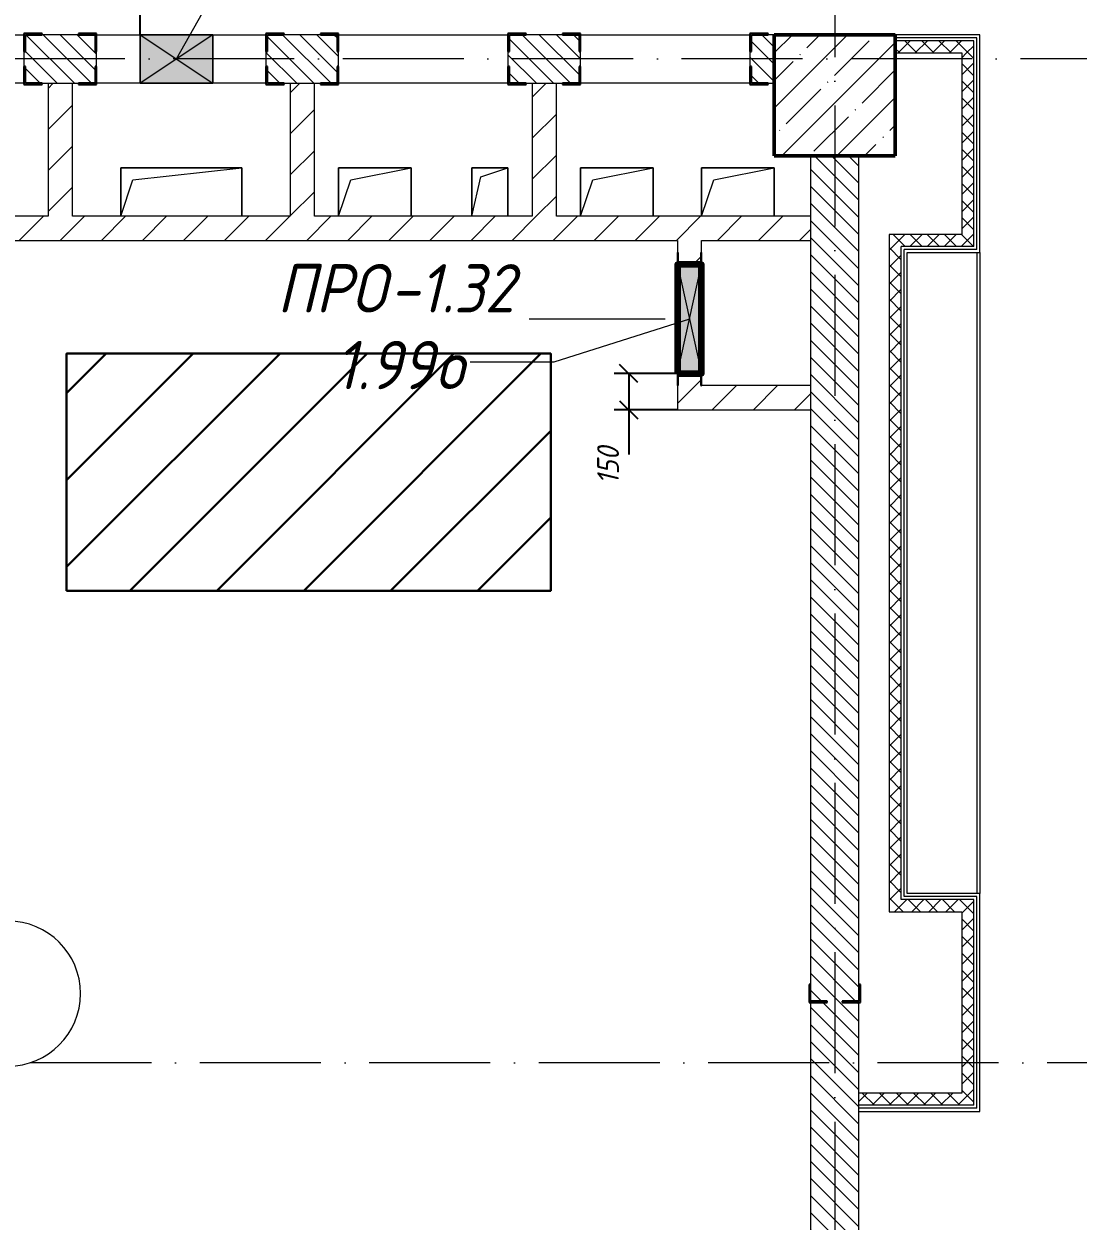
# Model space of a CAD drawing. Header units: millimetres. Extents: x -356862 to 418287, y 0 to 839748.
# Drawn here: x -125365 to -121010, y 517293 to 522242 of the extents above; entities that cross this region are included whole.
import ezdxf

# ---------------------------------------------------------------- set-up
doc = ezdxf.new("R2010")
doc.units = ezdxf.units.MM
doc.linetypes.add('50_200_ШТРИХ_1Т_ш5_п1_п1_', pattern=[700, 500, -100, 0, -100])
for name, color, linetype, lineweight in [('0) строит. леса', 20, 'Continuous', 30), ('9.7) Заделка 956 шт', 6, 'Continuous', 158), ('A-____-____-DIMS', 7, 'Continuous', 9), ('A-DETL-GENF-OTLN', 7, 'Continuous', 9), ('A-FLOR-____-OTLN', 7, 'Continuous', 9), ('A-GENM-____-IDEN', 7, 'Continuous', 9), ('A-GENM-____-MCUT', 7, 'Continuous', 25), ('A-GENM-____-OTLN', 7, 'Continuous', 9), ('A-GENM-____-OTLN-1', 7, 'Continuous', 25), ('A-GLAZ-____-IDEN', 7, 'Continuous', 9), ('A-GLAZ-____-OTLN', 7, 'Continuous', 9), ('A-WALL-____-MCUT', 7, 'Continuous', 13), ('A-WALL-____-MCUT-1', 7, 'Continuous', 9), ('A-WALL-____-PATT-1', 7, 'Continuous', 9), ('A-WALL-FNSH-MCUT-1', 7, 'Continuous', 9), ('I-WALL-____-OTLN', 7, 'Continuous', 9), ('S-COLS-____-MCUT', 7, 'Continuous', 50), ('S-COLS-____-OTLN', 7, 'Continuous', 9), ('S-GRID-____-OTLN-1', 7, '50_200_ШТРИХ_1Т_ш5_п1_п1_', 9)]:
    doc.layers.add(name, color=color, linetype=linetype, lineweight=lineweight)
doc.layers.add('A-AREA-IDEN-1', color=7, linetype='Continuous', lineweight=9, true_color=0x000000)
doc.layers.add('A-WALL-____-PATT-3', color=9, linetype='Continuous', lineweight=9, true_color=0x808080)
doc.styles.add('ISOCPEUR_I_11', font='isocpeui.ttf', dxfattribs={"width": 0.9, "height": 200})
doc.styles.add('ISOCPEUR_I_7', font='isocpeui.ttf', dxfattribs={"width": 0.9, "height": 90})
doc.dimstyles.new('ISO-1_8_0_9К_СРЕДНИЙ_Кладочные_1', dxfattribs={"dimscale": 304.8, "dimtxt": 89.638306, "dimasz": 0.246063, "dimexe": 0.19685, "dimexo": 0, "dimgap": 0, "dimtad": 1, "dimdec": 3, "dimrnd": 0.001, "dimdsep": 46, "dimtxsty": 'ISOCPEUR_I_7', "dimblk1": 'OBLIQUE', "dimblk2": 'OBLIQUE', "dimsah": 1, "dimcen": 0.09, "dimdle": 0.19685, "dimazin": 0, "dimtfac": 1, "dimtdec": 4, "dimtix": 1, "dimtmove": 0, "dimatfit": 3, "dimfxl": 1, "dimtvp": 1, "dimtolj": 1, "dimtzin": 0, "dimarcsym": 2})
doc.dimstyles.new('ISO-1_8_0_9К_СРЕДНИЙ_Кладочные_2', dxfattribs={"dimscale": 304.8, "dimtxt": 89.638306, "dimasz": 0.246063, "dimexe": 0.19685, "dimexo": 0, "dimgap": 0, "dimtad": 1, "dimdec": 3, "dimrnd": 0.001, "dimdsep": 46, "dimtxsty": 'ISOCPEUR_I_7', "dimblk1": 'OBLIQUE', "dimblk2": 'OBLIQUE', "dimsah": 1, "dimcen": 0.09, "dimdle": 0.19685, "dimazin": 0, "dimtfac": 1, "dimtdec": 4, "dimtix": 1, "dimtmove": 1, "dimatfit": 3, "dimfxl": 1, "dimtvp": 1, "dimtolj": 1, "dimtzin": 0, "dimarcsym": 2})
pattern_1 = [(45, (-176515.07, 459015.94), (-84.85281, 84.85281), [])]
pattern_2 = [(135, (-176515.067, 459015.94), (-35.35534, -35.35534), [])]
pattern_3 = [(45, (-176515.067, 459015.94), (-35.35534, 35.35534), []), (135, (-176515.067, 459015.94), (-35.35534, -35.35534), [])]

# ---------------------------------------------------------------- blocks, each defined once
blk = doc.blocks.new('BSC_Колонна _Прямоугольная - 500х500-V23-АР1_План отверстий 1 этажа в осях 1-64_Ю-ЯЯ')
at = {"layer": 'S-COLS-____-OTLN'}
h = blk.add_hatch(dxfattribs=at)
h.set_pattern_fill('FP_29', color=256, style=0, pattern_type=2)
h.set_pattern_definition([(45, (-54500, -62931.04), (-114.04925, 114.04925), []), (45, (-54385.95, -62931.04), (-114.04925, 114.04925), [201.613, -40.323, 3.353, -36.97])])
h.paths.add_polyline_path([(-250, -250), (250, -250), (250, 250), (-250, 250), (-250, -56.5)], flags=0)
at = {"layer": 'S-COLS-____-MCUT'}
for p, q in [((250, 250), (-250, 250)), ((-250, 250), (-250, -250)), ((250, -250), (250, 250)), ((-250, -250), (250, -250))]:
    blk.add_line(p, q, dxfattribs=at)
blk = doc.blocks.new('Фахверк_СКБ_Уголок - 200_4010-27904266-АР1_План отверстий 1 этажа в осях 1-64_Ю-ЯЯ')
at = {"layer": 'A-GENM-____-MCUT'}
for p, q in [((125, 156), (50, 156)), ((50, 156), (50, 150)), ((50, 150), (119, 150)), ((119, 150), (119, 81)), ((125, 81), (125, 156)), ((119, 81), (125, 81)), ((125, 19), (119, 19)), ((119, 19), (119, -50)), ((125, -56), (125, 19)), ((119, -50), (50, -50)), ((50, -50), (50, -56)), ((50, -56), (125, -56))]:
    blk.add_line(p, q, dxfattribs=at)
blk = doc.blocks.new('Фахверк_СКБ_Уголок - 200_4010_1-27904659-АР1_План отверстий 1 этажа в осях 1-64_Ю-ЯЯ')
at = {"layer": 'A-GENM-____-MCUT'}
for p, q in [((125, 156), (50, 156)), ((50, 156), (50, 150)), ((50, 150), (119, 150)), ((119, 150), (119, 81)), ((125, 81), (125, 156)), ((119, 81), (125, 81)), ((125, 19), (119, 19)), ((119, 19), (119, -50)), ((125, -56), (125, 19)), ((119, -50), (50, -50)), ((50, -50), (50, -56)), ((50, -56), (125, -56))]:
    blk.add_line(p, q, dxfattribs=at)
blk = doc.blocks.new('Фахверк_СКБ_Уголок - 200_3600-27915153-АР1_План отверстий 1 этажа в осях 1-64_Ю-ЯЯ')
at = {"layer": 'A-GENM-____-MCUT'}
for p, q in [((125, 156), (50, 156)), ((50, 156), (50, 150)), ((50, 150), (119, 150)), ((119, 150), (119, 81)), ((125, 81), (125, 156)), ((119, 81), (125, 81)), ((125, 19), (119, 19)), ((119, 19), (119, -50)), ((125, -56), (125, 19)), ((119, -50), (50, -50)), ((50, -50), (50, -56)), ((50, -56), (125, -56))]:
    blk.add_line(p, q, dxfattribs=at)
blk = doc.blocks.new('AR_Отверстие прямоугольное _в плите_ - AR_Отверстие прямоугольное _в плите_-V177-АР1_План отверстий 1 этажа в осях 1-64_Ю-ЯЯ')
at = {"layer": 'A-GENM-____-OTLN'}
for p, q in [((250, 100), (-250, 100)), ((-250, 100), (-250, -100)), ((-200, 50), (250, 100)), ((250, -100), (250, 100)), ((-250, -100), (-200, 50))]:
    blk.add_line(p, q, dxfattribs=at)
blk = doc.blocks.new('AR_Отверстие прямоугольное _в плите_ - AR_Отверстие прямоугольное _в плите_-30423629-АР1_План отверстий 1 этажа в осях 1-64_Ю-ЯЯ')
at = {"layer": 'A-GENM-____-OTLN'}
for p, q in [((150, 100), (-150, 100)), ((-150, 100), (-150, -100)), ((-100, 50), (150, 100)), ((150, -100), (150, 100)), ((-150, -100), (-100, 50))]:
    blk.add_line(p, q, dxfattribs=at)
blk = doc.blocks.new('AR_Отверстие прямоугольное _в плите_ - AR_Отверстие прямоугольное _в плите_-30423631-АР1_План отверстий 1 этажа в осях 1-64_Ю-ЯЯ')
at = {"layer": 'A-GENM-____-OTLN'}
for p, q in [((75, 100), (-75, 100)), ((-75, 100), (-75, -100)), ((-37.5, 62.5), (75, 100)), ((75, -100), (75, 100)), ((-75, -100), (-37.5, 62.5))]:
    blk.add_line(p, q, dxfattribs=at)
blk = doc.blocks.new('AR_Отверстие прямоугольное _в стене__БезПР - AR_Отверстие прямоугольное _в стене__БезПР-36392850-АР1_План отверстий 1 этажа в осях 1-64_Ю-ЯЯ')
at = {"layer": 'A-GLAZ-____-OTLN'}
blk.add_hatch(color=256, dxfattribs=at).paths.add_polyline_path([(150, -100), (150, 100), (-150, 100), (-150, -100)], flags=0)
at = {"layer": 'A-DETL-GENF-OTLN'}
for p, q in [((-150, -100), (-150, 100)), ((-150, 100), (150, 100)), ((150, 100), (-150, -100)), ((-150, 100), (150, -100)), ((150, 100), (-150, 100)), ((-150, 100), (-150, -100)), ((150, 100), (150, -100)), ((150, -100), (150, 100)), ((150, -100), (-150, -100)), ((-150, -100), (150, -100))]:
    blk.add_line(p, q, dxfattribs=at)
blk = doc.blocks.new('AR_Отверстие прямоугольное _в стене_ - AR_Отверстие прямоугольное _в стене__ОВ-36692860-АР1_План отверстий 1 этажа в осях 1-64_Ю-ЯЯ')
at = {"layer": 'A-GLAZ-____-OTLN'}
blk.add_hatch(color=256, dxfattribs=at).paths.add_polyline_path([(-225, -50), (225, -50), (225, 50), (-225, 50), (-225, -47)], flags=0)
at = {"layer": 'A-DETL-GENF-OTLN'}
for p, q in [((-225, 50), (225, 50)), ((225, 50), (-225, -50)), ((-225, 50), (225, -50)), ((225, 50), (-225, 50)), ((225, -50), (-225, -50)), ((-225, -50), (225, -50))]:
    blk.add_line(p, q, dxfattribs=at)
blk = doc.blocks.new('154_Фахверк_СКБ_Швеллер - Тип_100_4010_1-36655149-АР1_План отверстий 1 этажа в осях 1-64_Ю-ЯЯ')
at = {"layer": 'A-GENM-____-MCUT'}
for p, q in [((175, 50), (125, 50)), ((125, 50), (125, -50)), ((175, 47), (175, 50)), ((128, 47), (175, 47)), ((128, -47), (128, 47)), ((175, -47), (128, -47)), ((175, -50), (175, -47)), ((125, -50), (175, -50))]:
    blk.add_line(p, q, dxfattribs=at)
blk = doc.blocks.new('_Oblique')
at = {"color": 0, "linetype": 'ByBlock', "lineweight": -2}
blk.add_line((-0.5, -0.5), (0.5, 0.5), dxfattribs=at)
blk = doc.blocks.new('*D13566')
at = {"layer": 'A-____-____-DIMS', "color": 0, "lineweight": -2, "transparency": 16777216}
for p, q in [((-125905.1, 522203), (-125905.1, 522507.5)), ((-124885.1, 522197), (-124885.1, 522507.5)), ((-125965.1, 522447.5), (-124825.1, 522447.5))]:
    blk.add_line(p, q, dxfattribs=at)
at = {"layer": 'Defpoints', "color": 0, "transparency": 16777216}
for p in [(-124885.1, 522447.5), (-125905.1, 522203), (-124885.1, 522197)]:
    blk.add_point(p, dxfattribs=at)
at = {"layer": 'A-____-____-DIMS', "color": 0, "lineweight": -2, "transparency": 16777216, "xscale": 75, "yscale": 75, "zscale": 75, "rotation": 180}
blk.add_blockref('_Oblique', (-125905.1, 522447.5), dxfattribs=at)
at = {"layer": 'A-____-____-DIMS', "color": 0, "lineweight": -2, "transparency": 16777216, "xscale": 75, "yscale": 75, "zscale": 75}
blk.add_blockref('_Oblique', (-124885.1, 522447.5), dxfattribs=at)
at = {"layer": 'A-____-____-DIMS', "color": 0, "transparency": 16777216, "insert": (-125395.1, 522492.5), "char_height": 90, "width": 504.733, "attachment_point": 5, "style": 'ISOCPEUR_I_7'}
blk.add_mtext('\\A1;1020', dxfattribs=at)
blk = doc.blocks.new('*D13594')
at = {"layer": 'A-____-____-DIMS', "color": 0, "lineweight": -2, "transparency": 16777216}
for p, q in [((-122617.1, 520797), (-122926.4, 520797)), ((-122866.4, 520797), (-122866.4, 520587)), ((-122665.1, 520647), (-122926.4, 520647)), ((-122866.4, 520647), (-122866.4, 520462.6))]:
    blk.add_line(p, q, dxfattribs=at)
at = {"layer": 'Defpoints', "color": 0, "transparency": 16777216}
for p in [(-122866.4, 520797), (-122617.1, 520797), (-122665.1, 520647)]:
    blk.add_point(p, dxfattribs=at)
at = {"layer": 'A-____-____-DIMS', "color": 0, "lineweight": -2, "transparency": 16777216, "xscale": 75, "yscale": 75, "zscale": 75}
for p, rotation in [((-122866.4, 520797), 90), ((-122866.4, 520647), 270)]:
    blk.add_blockref('_Oblique', p, dxfattribs=dict(at, rotation=rotation))
at = {"layer": 'A-____-____-DIMS', "color": 0, "transparency": 16777216, "insert": (-122996.6, 520338.4), "char_height": 90, "width": 368.207, "attachment_point": 1, "rotation": 90, "line_spacing_factor": 1.149209, "style": 'ISOCPEUR_I_7'}
blk.add_mtext('\\A1;150', dxfattribs=at)
blk = doc.blocks.new('AAR_СКБ_Марка_помещения_1_5 ммп - Номер _ Площадь-27962135-АИ_План этажа_Стены_1')
at = {"layer": 'A-AREA-IDEN-1'}
for p, q in [((-2.987, 3), (3.013, 3)), ((-2.987, 0), (3.013, 0))]:
    blk.add_line(p, q, dxfattribs=at)
for centre, start, end in [((-2.987, 1.5), 90, 270), ((3.013, 1.5), 270, 90)]:
    blk.add_arc(centre, 1.5, start, end, dxfattribs=at)

msp = doc.modelspace()

# ---------------------------------------------------------------- hatches: boundary and pattern name
at = {"layer": '0) строит. леса'}
h = msp.add_hatch(dxfattribs=at)
h.set_pattern_fill('ANSI31', color=256, scale=80)
h.set_pattern_definition([(45, (-124748.4, 665917.64), (-179.60512, 179.60512), [])])
h.paths.add_polyline_path([(-125188.6307, 519899.1391), (-123188.6307, 519899.1391), (-123188.6307, 520879.1391), (-125188.6307, 520879.1391)])
at = {"layer": 'A-WALL-____-PATT-1'}
h = msp.add_hatch(dxfattribs=at)
h.set_pattern_fill('FP_6', color=256, style=0, pattern_type=2)
h.set_pattern_definition(pattern_2)
h.paths.add_polyline_path([(-123290.0675, 521996.983), (-123071.0675, 521996.983), (-123071.0675, 522065.983), (-123065.0675, 522065.983), (-123065.0675, 522127.983), (-123071.0675, 522127.983), (-123071.0675, 522196.983), (-123359.0675, 522196.983), (-123359.0675, 522127.983), (-123365.0675, 522127.983), (-123365.0675, 522065.983), (-123359.0675, 522065.983), (-123359.0675, 521996.983)], flags=0)
h.paths.add_polyline_path([(-124140.0675, 521996.983), (-124071.0675, 521996.983), (-124071.0675, 522065.983), (-124065.0675, 522065.983), (-124065.0675, 522127.983), (-124071.0675, 522127.983), (-124071.0675, 522196.983), (-124359.0675, 522196.983), (-124359.0675, 522127.983), (-124365.0675, 522127.983), (-124365.0675, 522065.983), (-124359.0675, 522065.983), (-124359.0675, 521996.983), (-124290.0675, 521996.983)], flags=0)
h.paths.add_polyline_path([(-122290.0675, 521996.983), (-122265.0675, 521996.983), (-122265.0675, 522196.983), (-122359.0675, 522196.983), (-122359.0675, 522127.983), (-122365.0675, 522127.983), (-122365.0675, 522065.983), (-122359.0675, 522065.983), (-122359.0675, 521996.983)], flags=0)
h.paths.add_polyline_path([(-125290.0675, 521996.983), (-125071.0675, 521996.983), (-125071.0675, 522065.983), (-125065.0675, 522065.983), (-125065.0675, 522127.983), (-125071.0675, 522127.983), (-125071.0675, 522196.983), (-125359.0675, 522196.983), (-125359.0675, 522127.983), (-125365.0675, 522127.983), (-125365.0675, 522065.983), (-125359.0675, 522065.983), (-125359.0675, 521996.983)], flags=0)
h.paths.add_polyline_path([(-126156.7072, 521996.983), (-126071.0675, 521996.983), (-126071.0675, 522065.983), (-126065.0675, 522065.983), (-126065.0675, 522127.983), (-126071.0675, 522127.983), (-126071.0675, 522196.983), (-127765.0675, 522196.983), (-127765.0675, 521996.983), (-127040.4575, 521996.983)], flags=0)
h = msp.add_hatch(dxfattribs=at)
h.set_pattern_fill('FP_4', color=256, style=0, pattern_type=2)
h.set_pattern_definition(pattern_1)
h.paths.add_polyline_path([(-125165.0675, 521446.983), (-125165.0675, 521996.983), (-125265.0675, 521996.983), (-125265.0675, 521446.983)], flags=0)
h = msp.add_hatch(dxfattribs=at)
h.set_pattern_fill('FP_4', color=256, style=0, pattern_type=2)
h.set_pattern_definition(pattern_1)
h.paths.add_polyline_path([(-124165.0675, 521446.983), (-124165.0675, 521996.983), (-124265.0675, 521996.983), (-124265.0675, 521446.983)], flags=0)
h = msp.add_hatch(dxfattribs=at)
h.set_pattern_fill('FP_4', color=256, style=0, pattern_type=2)
h.set_pattern_definition(pattern_1)
h.paths.add_polyline_path([(-123165.0675, 521446.983), (-123165.0675, 521996.983), (-123265.0675, 521996.983), (-123265.0675, 521446.983)], flags=0)
h = msp.add_hatch(dxfattribs=at)
h.set_pattern_fill('FP_6', color=256, style=0, pattern_type=2)
h.set_pattern_definition(pattern_2)
h.paths.add_polyline_path([(-122115.0675, 514696.983), (-121915.0675, 514696.983), (-121915.0675, 518196.983), (-121984.0675, 518196.983), (-121984.0675, 518202.983), (-121915.0675, 518202.983), (-121915.0675, 521696.983), (-122115.0675, 521696.983), (-122115.0675, 518202.983), (-122046.0675, 518202.983), (-122046.0675, 518196.983), (-122115.0675, 518196.983), (-122115.0675, 516239.7989)], flags=0)
h = msp.add_hatch(dxfattribs=at)
h.set_pattern_fill('FP_4', color=256, style=0, pattern_type=2)
h.set_pattern_definition(pattern_1)
h.paths.add_polyline_path([(-122565.0675, 521346.983), (-122115.0675, 521346.983), (-122115.0675, 521446.983), (-126165.0675, 521446.983), (-126165.0675, 521346.983), (-122621.7058, 521346.983)], flags=0)
h = msp.add_hatch(dxfattribs=at)
h.set_pattern_fill('FP_4', color=256, style=0, pattern_type=2)
h.set_pattern_definition(pattern_1)
h.paths.add_polyline_path([(-122568.0675, 520746.983), (-122568.0675, 520793.983), (-122662.0675, 520793.983), (-122662.0675, 520746.983), (-122615.0675, 520746.983)], flags=0)
h.paths.add_polyline_path([(-122568.0675, 521249.983), (-122568.0675, 521296.983), (-122565.0675, 521296.983), (-122565.0675, 521346.983), (-122665.0675, 521346.983), (-122665.0675, 521296.983), (-122662.0675, 521296.983), (-122662.0675, 521249.983), (-122621.7058, 521249.983)], flags=0)
h = msp.add_hatch(dxfattribs=at)
h.set_pattern_fill('FP_4', color=256, style=0, pattern_type=2)
h.set_pattern_definition(pattern_1)
h.paths.add_polyline_path([(-122665.0675, 520646.983), (-122115.0675, 520646.983), (-122115.0675, 520746.983), (-122665.0675, 520746.983)], flags=0)
at = {"layer": 'A-WALL-____-PATT-3'}
h = msp.add_hatch(dxfattribs=at)
h.set_pattern_fill('FP_7', color=256, style=0, pattern_type=2)
h.set_pattern_definition(pattern_3)
h.paths.add_polyline_path([(-121490.0675, 522121.983), (-121440.0675, 522121.983), (-121440.0675, 522171.983), (-121765.0675, 522171.983), (-121765.0675, 522121.983), (-121737.9555, 522121.983)], flags=0)
h = msp.add_hatch(dxfattribs=at)
h.set_pattern_fill('FP_7', color=256, style=0, pattern_type=2)
h.set_pattern_definition(pattern_3)
h.paths.add_polyline_path([(-121440.5892, 514452.983), (-121440.0675, 514452.983), (-121440.0675, 515071.983), (-121490.0675, 515071.983), (-121490.0675, 514452.983)], flags=0)
h.paths.add_polyline_path([(-121490.0675, 517771.983), (-121440.0675, 517771.983), (-121440.0675, 518621.983), (-121490.0675, 518621.983), (-121490.0675, 517821.983)], flags=0)
h.paths.add_polyline_path([(-121440.0675, 521321.983), (-121440.0675, 522121.983), (-121490.0675, 522121.983), (-121490.0675, 521321.983)], flags=0)
h = msp.add_hatch(dxfattribs=at)
h.set_pattern_fill('FP_7', color=256, style=0, pattern_type=2)
h.set_pattern_definition(pattern_3)
h.paths.add_polyline_path([(-121790.0675, 518571.983), (-121740.0675, 518571.983), (-121740.0675, 521371.983), (-121790.0675, 521371.983), (-121790.0675, 519468.7691)], flags=0)
h = msp.add_hatch(dxfattribs=at)
h.set_pattern_fill('FP_7', color=256, style=0, pattern_type=2)
h.set_pattern_definition(pattern_3)
h.paths.add_polyline_path([(-121737.9555, 521321.983), (-121490.0675, 521321.983), (-121490.0675, 521371.983), (-121740.0675, 521371.983), (-121740.0675, 521321.983)], flags=0)
h = msp.add_hatch(dxfattribs=at)
h.set_pattern_fill('FP_7', color=256, style=0, pattern_type=2)
h.set_pattern_definition(pattern_3)
h.paths.add_polyline_path([(-121737.9555, 518571.983), (-121490.0675, 518571.983), (-121490.0675, 518621.983), (-121740.0675, 518621.983), (-121740.0675, 518571.983)], flags=0)
h = msp.add_hatch(dxfattribs=at)
h.set_pattern_fill('FP_7', color=256, style=0, pattern_type=2)
h.set_pattern_definition(pattern_3)
h.paths.add_polyline_path([(-121490.0675, 517771.983), (-121490.0675, 517821.983), (-121915.0675, 517821.983), (-121915.0675, 517771.983), (-121737.9555, 517771.983)], flags=0)

# ---------------------------------------------------------------- linework, layer by layer
at = {"layer": '0) строит. леса'}
msp.add_lwpolyline([(-125188.6307, 519899.1391), (-123188.6307, 519899.1391), (-123188.6307, 520879.1391), (-125188.6307, 520879.1391)], close=True, dxfattribs=at)
at = {"layer": '9.7) Заделка 956 шт'}
msp.add_lwpolyline([(-122665.0675, 520796.983), (-122565.0675, 520796.983), (-122565.0675, 521246.983), (-122665.0675, 521246.983)], close=True, dxfattribs=at)
at = {"layer": 'A-FLOR-____-OTLN'}
for p, q in [((-124965.0675, 521646.983), (-124465.0675, 521646.983)), ((-124965.0675, 521446.983), (-124965.0675, 521646.983)), ((-124465.0675, 521646.983), (-124465.0675, 521446.983)), ((-124065.0675, 521646.983), (-123765.0675, 521646.983)), ((-124065.0675, 521446.983), (-124065.0675, 521646.983)), ((-123765.0675, 521646.983), (-123765.0675, 521446.983)), ((-123515.0675, 521646.983), (-123365.0675, 521646.983)), ((-123515.0675, 521446.983), (-123515.0675, 521646.983)), ((-123365.0675, 521646.983), (-123365.0675, 521446.983)), ((-123065.0675, 521646.983), (-122765.0675, 521646.983)), ((-123065.0675, 521446.983), (-123065.0675, 521646.983)), ((-122765.0675, 521646.983), (-122765.0675, 521446.983)), ((-122565.0675, 521646.983), (-122265.0675, 521646.983)), ((-122565.0675, 521446.983), (-122565.0675, 521646.983)), ((-122265.0675, 521646.983), (-122265.0675, 521446.983))]:
    msp.add_line(p, q, dxfattribs=at)
at = {"layer": 'A-GENM-____-IDEN'}
msp.add_line((-122715.0675, 521021.983), (-123277.2978, 521021.983), dxfattribs=at)
at = {"layer": 'A-GLAZ-____-IDEN'}
for p, q in [((-124735.0675, 522096.983), (-124250.8863, 522953.1588)), ((-122615.0675, 521021.983), (-123175.5198, 520844.2818)), ((-123175.5198, 520844.2818), (-123521.4029, 520844.2818))]:
    msp.add_line(p, q, dxfattribs=at)
at = {"layer": 'A-WALL-____-MCUT'}
for p, q in [((-125140.0675, 522196.983), (-125290.0675, 522196.983)), ((-124140.0675, 522196.983), (-124290.0675, 522196.983)), ((-123140.0675, 522196.983), (-123290.0675, 522196.983)), ((-122265.0675, 522196.983), (-122290.0675, 522196.983)), ((-121440.0675, 522171.983), (-121765.0675, 522171.983)), ((-121440.0675, 521321.983), (-121440.0675, 522171.983)), ((-125365.0675, 522127.983), (-125365.0675, 522065.983)), ((-125065.0675, 522065.983), (-125065.0675, 522127.983)), ((-124365.0675, 522127.983), (-124365.0675, 522065.983)), ((-124065.0675, 522065.983), (-124065.0675, 522127.983)), ((-123365.0675, 522127.983), (-123365.0675, 522065.983)), ((-123065.0675, 522065.983), (-123065.0675, 522127.983)), ((-122365.0675, 522127.983), (-122365.0675, 522065.983)), ((-121765.0675, 522121.983), (-121490.0675, 522121.983)), ((-121490.0675, 522121.983), (-121490.0675, 521371.983)), ((-125290.0675, 521996.983), (-125140.0675, 521996.983)), ((-124290.0675, 521996.983), (-124140.0675, 521996.983)), ((-123290.0675, 521996.983), (-123140.0675, 521996.983)), ((-122290.0675, 521996.983), (-122265.0675, 521996.983)), ((-122115.0675, 521696.983), (-122115.0675, 518271.983)), ((-121915.0675, 518271.983), (-121915.0675, 521696.983)), ((-121790.0675, 521371.983), (-121790.0675, 518571.983)), ((-121490.0675, 521371.983), (-121790.0675, 521371.983)), ((-121740.0675, 518621.983), (-121740.0675, 521321.983)), ((-121440.0675, 521321.983), (-121740.0675, 521321.983)), ((-121440.0675, 518621.983), (-121740.0675, 518621.983)), ((-121440.0675, 517771.983), (-121440.0675, 518621.983)), ((-121790.0675, 518571.983), (-121490.0675, 518571.983)), ((-121490.0675, 518571.983), (-121490.0675, 517821.983)), ((-122115.0675, 518196.983), (-122115.0675, 514696.983)), ((-121915.0675, 514696.983), (-121915.0675, 518196.983)), ((-121490.0675, 517821.983), (-121915.0675, 517821.983)), ((-121440.0675, 517771.983), (-121915.0675, 517771.983))]:
    msp.add_line(p, q, dxfattribs=at)
at = {"layer": 'A-WALL-____-MCUT-1'}
for p, q in [((-121427.5675, 522184.483), (-121765.0675, 522184.483)), ((-121427.5675, 521309.483), (-121427.5675, 522184.483)), ((-121727.5675, 518634.483), (-121727.5675, 521309.483)), ((-121427.5675, 521309.483), (-121727.5675, 521309.483)), ((-121427.5675, 518634.483), (-121727.5675, 518634.483)), ((-121427.5675, 517759.483), (-121427.5675, 518634.483)), ((-121427.5675, 517759.483), (-121915.0675, 517759.483))]:
    msp.add_line(p, q, dxfattribs=at)
at = {"layer": 'A-WALL-FNSH-MCUT-1'}
for p, q in [((-121415.0675, 522196.983), (-121765.0675, 522196.983)), ((-121415.0675, 521296.983), (-121415.0675, 522196.983)), ((-125265.0675, 521996.983), (-125265.0675, 521446.983)), ((-125165.0675, 521446.983), (-125165.0675, 521996.983)), ((-124265.0675, 521996.983), (-124265.0675, 521446.983)), ((-124165.0675, 521446.983), (-124165.0675, 521996.983)), ((-123265.0675, 521996.983), (-123265.0675, 521446.983)), ((-123165.0675, 521446.983), (-123165.0675, 521996.983)), ((-125265.0675, 521446.983), (-126165.0675, 521446.983)), ((-124265.0675, 521446.983), (-125165.0675, 521446.983)), ((-123265.0675, 521446.983), (-124165.0675, 521446.983)), ((-122115.0675, 521446.983), (-123165.0675, 521446.983)), ((-126265.0675, 521346.983), (-122665.0675, 521346.983)), ((-122665.0675, 521346.983), (-122665.0675, 521296.983)), ((-122565.0675, 521346.983), (-122115.0675, 521346.983)), ((-122565.0675, 521296.983), (-122565.0675, 521346.983)), ((-121715.0675, 518646.983), (-121715.0675, 521296.983)), ((-121715.0675, 521296.983), (-121415.0675, 521296.983)), ((-122665.0675, 520746.983), (-122665.0675, 520646.983)), ((-122115.0675, 520746.983), (-122565.0675, 520746.983)), ((-122665.0675, 520646.983), (-122115.0675, 520646.983)), ((-121415.0675, 518646.983), (-121715.0675, 518646.983)), ((-121415.0675, 517746.983), (-121415.0675, 518646.983)), ((-121915.0675, 517746.983), (-121415.0675, 517746.983))]:
    msp.add_line(p, q, dxfattribs=at)
at = {"layer": 'I-WALL-____-OTLN'}
for p, q in [((-125505.0675, 522196.983), (-125365.0675, 522196.983)), ((-125065.0675, 522196.983), (-124885.0675, 522196.983)), ((-124585.0675, 522196.983), (-124365.0675, 522196.983)), ((-124065.0675, 522196.983), (-123365.0675, 522196.983)), ((-123065.0675, 522196.983), (-122365.0675, 522196.983)), ((-125365.0675, 521996.983), (-125505.0675, 521996.983)), ((-124885.0675, 521996.983), (-125065.0675, 521996.983)), ((-124365.0675, 521996.983), (-124585.0675, 521996.983)), ((-123365.0675, 521996.983), (-124065.0675, 521996.983)), ((-122365.0675, 521996.983), (-123065.0675, 521996.983)), ((-121427.5675, 521296.983), (-121427.5675, 518646.983)), ((-121415.0675, 521296.983), (-121415.0675, 518646.983))]:
    msp.add_line(p, q, dxfattribs=at)
at = {"layer": 'S-GRID-____-OTLN-1'}
for p, q in [((-122015.0675, 549908.7924), (-122015.0675, 511907.5288)), ((-72440.6609, 522096.983), (-181183.8377, 522096.983)), ((-101035.027, 517946.983), (-181183.8377, 517946.983))]:
    msp.add_line(p, q, dxfattribs=at)

# ---------------------------------------------------------------- block references
at = {"layer": 'A-AREA-IDEN-1', "xscale": 199.9999999999999, "yscale": 199.9999999999999, "zscale": 199.9999999999999}
msp.add_blockref('AAR_СКБ_Марка_помещения_1_5 ммп - Номер _ Площадь-27962135-АИ_План этажа_Стены_1', (-126033.8967, 517933.7606), dxfattribs=at)
at = {"layer": 'A-GENM-____-OTLN'}
for name, p in [('AR_Отверстие прямоугольное _в плите_ - AR_Отверстие прямоугольное _в плите_-V177-АР1_План отверстий 1 этажа в осях 1-64_Ю-ЯЯ', (-124715.0675, 521546.983)), ('AR_Отверстие прямоугольное _в плите_ - AR_Отверстие прямоугольное _в плите_-30423629-АР1_План отверстий 1 этажа в осях 1-64_Ю-ЯЯ', (-123915.0675, 521546.983)), ('AR_Отверстие прямоугольное _в плите_ - AR_Отверстие прямоугольное _в плите_-30423631-АР1_План отверстий 1 этажа в осях 1-64_Ю-ЯЯ', (-123440.0675, 521546.983)), ('AR_Отверстие прямоугольное _в плите_ - AR_Отверстие прямоугольное _в плите_-30423629-АР1_План отверстий 1 этажа в осях 1-64_Ю-ЯЯ', (-122915.0675, 521546.983)), ('AR_Отверстие прямоугольное _в плите_ - AR_Отверстие прямоугольное _в плите_-30423629-АР1_План отверстий 1 этажа в осях 1-64_Ю-ЯЯ', (-122415.0675, 521546.983))]:
    msp.add_blockref(name, p, dxfattribs=at)
at = {"layer": 'A-GENM-____-OTLN-1'}
for name, p, rotation in [('Фахверк_СКБ_Уголок - 200_4010_1-27904659-АР1_План отверстий 1 этажа в осях 1-64_Ю-ЯЯ', (-125240.0675, 522146.983), 180), ('Фахверк_СКБ_Уголок - 200_4010_1-27904659-АР1_План отверстий 1 этажа в осях 1-64_Ю-ЯЯ', (-124240.0675, 522146.983), 180), ('Фахверк_СКБ_Уголок - 200_4010_1-27904659-АР1_План отверстий 1 этажа в осях 1-64_Ю-ЯЯ', (-123240.0675, 522146.983), 180), ('Фахверк_СКБ_Уголок - 200_4010_1-27904659-АР1_План отверстий 1 этажа в осях 1-64_Ю-ЯЯ', (-122240.0675, 522146.983), 180), ('154_Фахверк_СКБ_Швеллер - Тип_100_4010_1-36655149-АР1_План отверстий 1 этажа в осях 1-64_Ю-ЯЯ', (-122615.0675, 521121.983), 90), ('154_Фахверк_СКБ_Швеллер - Тип_100_4010_1-36655149-АР1_План отверстий 1 этажа в осях 1-64_Ю-ЯЯ', (-122615.0675, 520921.983), 270), ('Фахверк_СКБ_Уголок - 200_3600-27915153-АР1_План отверстий 1 этажа в осях 1-64_Ю-ЯЯ', (-122065.0675, 518321.983), 269.9999999999999)]:
    msp.add_blockref(name, p, dxfattribs=dict(at, rotation=rotation))
for p in [(-125190.0675, 522046.983), (-124190.0675, 522046.983), (-123190.0675, 522046.983)]:
    msp.add_blockref('Фахверк_СКБ_Уголок - 200_4010-27904266-АР1_План отверстий 1 этажа в осях 1-64_Ю-ЯЯ', p, dxfattribs=at)
at = {"layer": 'A-GLAZ-____-OTLN'}
msp.add_blockref('AR_Отверстие прямоугольное _в стене__БезПР - AR_Отверстие прямоугольное _в стене__БезПР-36392850-АР1_План отверстий 1 этажа в осях 1-64_Ю-ЯЯ', (-124735.0675, 522096.983), dxfattribs=at)
at = {"layer": 'A-GLAZ-____-OTLN', "rotation": 90}
msp.add_blockref('AR_Отверстие прямоугольное _в стене_ - AR_Отверстие прямоугольное _в стене__ОВ-36692860-АР1_План отверстий 1 этажа в осях 1-64_Ю-ЯЯ', (-122615.0675, 521021.983), dxfattribs=at)
at = {"layer": 'S-COLS-____-OTLN'}
msp.add_blockref('BSC_Колонна _Прямоугольная - 500х500-V23-АР1_План отверстий 1 этажа в осях 1-64_Ю-ЯЯ', (-122015.0675, 521946.983), dxfattribs=at)

# ---------------------------------------------------------------- texts
at = {"layer": 'A-GENM-____-IDEN', "char_height": 200, "attachment_point": 1, "style": 'ISOCPEUR_I_11'}
for s, insert, width in [('ПРО', (-124319.0084, 521249.0991), 562.784625), ('-1.32', (-123854.6646, 521249.0991), 663.79725)]:
    msp.add_mtext(s, dxfattribs=dict(at, insert=insert, width=width))
at = {"layer": 'A-GLAZ-____-IDEN', "char_height": 200, "attachment_point": 1, "style": 'ISOCPEUR_I_11'}
for s, insert, width in [('1.99', (-124080.8545, 520931.8963), 505.063125), ('\\fISOCPEUR|b0|i1|c204|p34|;\\W.9;о', (-123664.1357, 520931.8963), 158.734125)]:
    msp.add_mtext(s, dxfattribs=dict(at, insert=insert, width=width))

# ---------------------------------------------------------------- dimensions: what is measured, and where the dimension line sits
at = {"layer": 'A-____-____-DIMS'}
dim = msp.add_linear_dim(base=(-124885.0675, 522447.4954), p1=(-125905.0675, 522202.983), p2=(-124885.0675, 522196.983), dimstyle='ISO-1_8_0_9К_СРЕДНИЙ_Кладочные_2', override={"dimpost": '<>', "dimfxl": 1020.017647}, dxfattribs=at)
dim.commit()
dim.dimension.update_dxf_attribs({"geometry": '*D13566', "text_midpoint": (-125395.0675, 522492.4954)})
dim = msp.add_linear_dim(base=(-122866.4433, 520796.983), p1=(-122665.0675, 520646.983), p2=(-122617.0942, 520796.983), angle=90, dimstyle='ISO-1_8_0_9К_СРЕДНИЙ_Кладочные_1', override={"dimpost": '<>', "dimfxl": 157.484716}, dxfattribs=at)
dim.commit()
dim.dimension.update_dxf_attribs({"geometry": '*D13594', "text_midpoint": (-122936.5819, 520462.5525), "dimtype": 160, "text_rotation": 90})

doc.saveas('drawing.dxf')
